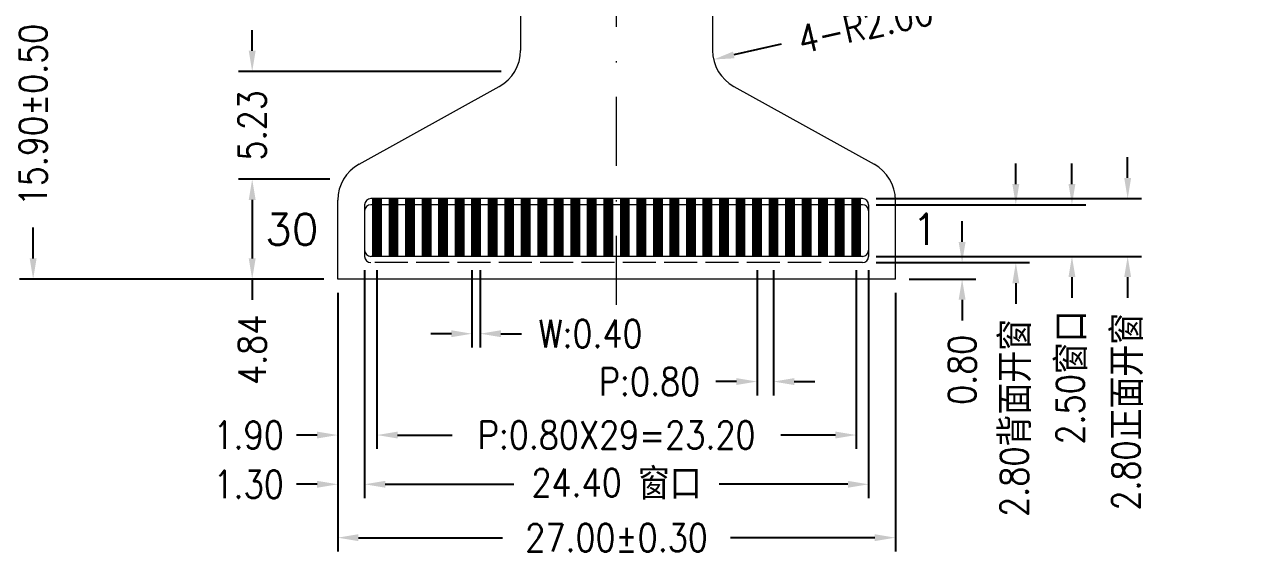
# Model space of a CAD drawing. Extents: x 612 to 1145, y -75 to 210.
# Drawn here: x 657.2 to 745.4, y 99.7 to 138.3 of the extents above; entities that cross this region are included whole.
import ezdxf

# ---------------------------------------------------------------- set-up
doc = ezdxf.new("R2010")
doc.units = 0
doc.linetypes.add('ACAD_ISO02W100', pattern=[15, 12, -3])
doc.linetypes.add('DASHDOTX2', pattern=[2, 1, -0.5, 0, -0.5])
doc.layers.get('DEFPOINTS').update_dxf_attribs({"linetype": 'CONTINUOUS'})
doc.layers.add('粗实线', color=7, linetype='CONTINUOUS', lineweight=18)
doc.layers.add('细实线', color=7, linetype='CONTINUOUS', lineweight=9)
doc.styles.get("Standard").update_dxf_attribs({"font": 'romans.shx', "width": 0.85})
doc.dimstyles.get("Standard").update_dxf_attribs({"dimtxt": 0.18, "dimasz": 0.18, "dimexe": 0.18, "dimexo": 0.0625, "dimgap": 0.09, "dimtad": 0, "dimtih": 1, "dimtoh": 1, "dimdec": 4, "dimzin": 0, "dimdsep": 46, "dimtxsty": 'Standard', "dimcen": 0.09, "dimadec": 0, "dimazin": 0, "dimtfac": 1, "dimtdec": 4, "dimtofl": 0, "dimtmove": 0, "dimatfit": 3, "dimfxl": 1, "dimtolj": 1, "dimtzin": 0, "dimarcsym": 0})
doc.dimstyles.new('STANDARD$0', dxfattribs={"dimtxt": 2, "dimasz": 1, "dimexe": 0.3, "dimexo": 0, "dimgap": 0.3, "dimtad": 0, "dimzin": 9, "dimdsep": 46, "dimtxsty": 'Standard', "dimcen": 0, "dimclrd": 256, "dimclre": 256, "dimclrt": 256, "dimadec": 1, "dimazin": 2, "dimtp": 0.2, "dimtm": 0.2, "dimtfac": 0.5, "dimtmove": 0, "dimatfit": 3, "dimfxl": 1, "dimarcsym": 0})

# ---------------------------------------------------------------- blocks, each defined once
blk = doc.blocks.new('*D6')
at = {"layer": 'DEFPOINTS', "color": 0}
for p in [(742.621, 170.192), (742.621, 158.192), (748.935, 158.192)]:
    blk.add_point(p, dxfattribs=at)
at = {"layer": '细实线', "color": 0, "lineweight": -2}
for p, q in [((743.621, 170.192), (749.935, 170.192)), ((748.935, 168.692), (748.935, 159.692)), ((743.621, 158.192), (749.935, 158.192)), ((748.935, 158.192), (748.935, 156.692))]:
    blk.add_line(p, q, dxfattribs=at)
at = {"layer": '细实线', "color": 0}
for points in [[(748.685, 168.692), (749.185, 168.692), (748.935, 170.192)], [(748.685, 159.692), (749.185, 159.692), (748.935, 158.192)]]:
    blk.add_solid(points, dxfattribs=at)
at = {"layer": '细实线', "color": 0, "insert": (748.935, 146.099), "char_height": 2, "attachment_point": 5, "rotation": 90}
blk.add_mtext('\\A1;8.00X1.00 MAX', dxfattribs=at)
blk = doc.blocks.new('*D18')
at = {"layer": 'DEFPOINTS', "color": 0}
for p in [(689.746, 121.442), (690.346, 121.442), (690.346, 115.827)]:
    blk.add_point(p, dxfattribs=at)
at = {"layer": '细实线', "color": 0, "lineweight": -2}
for p, q in [((689.746, 120.442), (689.746, 114.827)), ((690.346, 120.442), (690.346, 114.827)), ((688.246, 115.827), (686.746, 115.827)), ((691.846, 115.827), (693.346, 115.827))]:
    blk.add_line(p, q, dxfattribs=at)
at = {"layer": '细实线', "color": 0}
for points in [[(688.246, 116.077), (688.246, 115.577), (689.746, 115.827)], [(691.846, 116.077), (691.846, 115.577), (690.346, 115.827)]]:
    blk.add_solid(points, dxfattribs=at)
at = {"layer": '细实线', "color": 0, "insert": (698.353, 115.827), "char_height": 2, "attachment_point": 5}
blk.add_mtext('\\A1;W:0.40', dxfattribs=at)
blk = doc.blocks.new('*D19')
at = {"layer": 'DEFPOINTS', "color": 0}
for p in [(710.446, 121.442), (711.646, 121.442), (710.446, 112.349)]:
    blk.add_point(p, dxfattribs=at)
at = {"layer": '细实线', "color": 0, "lineweight": -2}
for p, q in [((710.446, 120.442), (710.446, 111.349)), ((711.646, 120.442), (711.646, 111.349)), ((708.946, 112.349), (707.446, 112.349)), ((713.146, 112.349), (714.646, 112.349))]:
    blk.add_line(p, q, dxfattribs=at)
at = {"layer": '细实线', "color": 0}
for points in [[(708.946, 112.599), (708.946, 112.099), (710.446, 112.349)], [(713.146, 112.599), (713.146, 112.099), (711.646, 112.349)]]:
    blk.add_solid(points, dxfattribs=at)
at = {"layer": '细实线', "color": 0, "insert": (702.641, 112.349), "char_height": 2, "attachment_point": 5}
blk.add_mtext('\\A1;P:0.80', dxfattribs=at)
blk = doc.blocks.new('*D20')
at = {"layer": 'DEFPOINTS', "color": 0}
for p in [(682.846, 121.442), (717.646, 121.442), (717.646, 108.464)]:
    blk.add_point(p, dxfattribs=at)
at = {"layer": '细实线', "color": 0, "lineweight": -2}
for p, q in [((682.846, 120.442), (682.846, 107.464)), ((717.646, 120.442), (717.646, 107.464)), ((684.346, 108.464), (688.317, 108.464)), ((716.146, 108.464), (712.174, 108.464))]:
    blk.add_line(p, q, dxfattribs=at)
at = {"layer": '细实线', "color": 0}
for points in [[(684.346, 108.714), (684.346, 108.214), (682.846, 108.464)], [(716.146, 108.714), (716.146, 108.214), (717.646, 108.464)]]:
    blk.add_solid(points, dxfattribs=at)
at = {"layer": '细实线', "color": 0, "insert": (700.246, 108.464), "char_height": 2, "attachment_point": 5}
blk.add_mtext('\\A1;P:0.80X29=23.20', dxfattribs=at)
blk = doc.blocks.new('*D21')
at = {"layer": 'DEFPOINTS', "color": 0}
for p in [(681.946, 121.442), (718.546, 121.442), (718.546, 104.886)]:
    blk.add_point(p, dxfattribs=at)
at = {"layer": '细实线', "color": 0, "lineweight": -2}
for p, q in [((681.946, 120.442), (681.946, 103.886)), ((718.546, 120.442), (718.546, 103.886)), ((683.446, 104.886), (692.793, 104.886)), ((717.046, 104.886), (707.698, 104.886))]:
    blk.add_line(p, q, dxfattribs=at)
at = {"layer": '细实线', "color": 0}
for points in [[(683.446, 105.136), (683.446, 104.636), (681.946, 104.886)], [(717.046, 105.136), (717.046, 104.636), (718.546, 104.886)]]:
    blk.add_solid(points, dxfattribs=at)
at = {"layer": '细实线', "color": 0, "insert": (700.246, 104.886), "char_height": 2, "attachment_point": 5}
blk.add_mtext('\\A1;24.40 {\\fFangSong_GB2312|b0|i0|c134|p49;窗口}', dxfattribs=at)
blk = doc.blocks.new('*D22')
at = {"layer": 'DEFPOINTS', "color": 0}
for p in [(682.846, 121.442), (679.996, 119.792), (679.996, 108.464)]:
    blk.add_point(p, dxfattribs=at)
at = {"layer": '细实线', "color": 0, "lineweight": -2}
for p, q in [((682.846, 120.442), (682.846, 107.464)), ((679.996, 118.792), (679.996, 107.464)), ((678.496, 108.464), (676.996, 108.464)), ((684.346, 108.464), (685.846, 108.464))]:
    blk.add_line(p, q, dxfattribs=at)
at = {"layer": '细实线', "color": 0}
for points in [[(678.496, 108.714), (678.496, 108.214), (679.996, 108.464)], [(684.346, 108.714), (684.346, 108.214), (682.846, 108.464)]]:
    blk.add_solid(points, dxfattribs=at)
at = {"layer": '细实线', "color": 0, "insert": (673.526, 108.464), "char_height": 2, "attachment_point": 5}
blk.add_mtext('\\A1;1.90', dxfattribs=at)
blk = doc.blocks.new('*D23')
at = {"layer": 'DEFPOINTS', "color": 0}
for p in [(681.946, 121.442), (679.996, 119.792), (679.996, 104.886)]:
    blk.add_point(p, dxfattribs=at)
at = {"layer": '细实线', "color": 0, "lineweight": -2}
for p, q in [((681.946, 120.442), (681.946, 103.886)), ((679.996, 118.792), (679.996, 103.886)), ((678.496, 104.886), (676.996, 104.886)), ((683.446, 104.886), (684.946, 104.886))]:
    blk.add_line(p, q, dxfattribs=at)
at = {"layer": '细实线', "color": 0}
for points in [[(678.496, 105.136), (678.496, 104.636), (679.996, 104.886)], [(683.446, 105.136), (683.446, 104.636), (681.946, 104.886)]]:
    blk.add_solid(points, dxfattribs=at)
at = {"layer": '细实线', "color": 0, "insert": (673.526, 104.886), "char_height": 2, "attachment_point": 5}
blk.add_mtext('\\A1;1.30', dxfattribs=at)
blk = doc.blocks.new('*D24')
at = {"layer": 'DEFPOINTS', "color": 0}
for p in [(679.996, 119.792), (720.496, 119.792), (720.496, 101.008)]:
    blk.add_point(p, dxfattribs=at)
at = {"layer": '细实线', "color": 0, "lineweight": -2}
for p, q in [((679.996, 118.792), (679.996, 100.008)), ((720.496, 118.792), (720.496, 100.008)), ((681.496, 101.008), (691.96, 101.008)), ((718.996, 101.008), (708.531, 101.008))]:
    blk.add_line(p, q, dxfattribs=at)
at = {"layer": '细实线', "color": 0}
for points in [[(681.496, 101.258), (681.496, 100.758), (679.996, 101.008)], [(718.996, 101.258), (718.996, 100.758), (720.496, 101.008)]]:
    blk.add_solid(points, dxfattribs=at)
at = {"layer": '细实线', "color": 0, "insert": (700.246, 101.008), "char_height": 2, "attachment_point": 5}
blk.add_mtext('\\A1;27.00%%P0.30', dxfattribs=at)
blk = doc.blocks.new('*D25')
at = {"layer": 'DEFPOINTS', "color": 0}
for p in [(718.105, 125.192), (718.105, 120.992), (729.243, 120.992)]:
    blk.add_point(p, dxfattribs=at)
at = {"layer": '细实线', "color": 0, "lineweight": -2}
for p, q in [((729.243, 126.692), (729.243, 128.192)), ((719.105, 125.192), (730.243, 125.192)), ((719.105, 120.992), (730.243, 120.992)), ((729.243, 119.492), (729.243, 117.992))]:
    blk.add_line(p, q, dxfattribs=at)
at = {"layer": '细实线', "color": 0}
for points in [[(728.993, 126.692), (729.493, 126.692), (729.243, 125.192)], [(728.993, 119.492), (729.493, 119.492), (729.243, 120.992)]]:
    blk.add_solid(points, dxfattribs=at)
at = {"layer": '细实线', "color": 0, "insert": (729.243, 109.713), "char_height": 2, "attachment_point": 5, "rotation": 90}
blk.add_mtext('\\A1;2.80{\\fFangSong_GB2312|b0|i0|c134|p49;背面开窗}', dxfattribs=at)
blk = doc.blocks.new('*D26')
at = {"layer": 'DEFPOINTS', "color": 0}
for p in [(718.105, 125.192), (718.105, 121.442), (733.319, 121.442)]:
    blk.add_point(p, dxfattribs=at)
at = {"layer": '细实线', "color": 0, "lineweight": -2}
for p, q in [((733.319, 126.692), (733.319, 128.192)), ((719.105, 125.192), (734.319, 125.192)), ((719.105, 121.442), (734.319, 121.442)), ((733.319, 119.942), (733.319, 118.442))]:
    blk.add_line(p, q, dxfattribs=at)
at = {"layer": '细实线', "color": 0}
for points in [[(733.069, 126.692), (733.569, 126.692), (733.319, 125.192)], [(733.069, 119.942), (733.569, 119.942), (733.319, 121.442)]]:
    blk.add_solid(points, dxfattribs=at)
at = {"layer": '细实线', "color": 0, "insert": (733.319, 112.649), "char_height": 2, "attachment_point": 5, "rotation": 90}
blk.add_mtext('\\A1;2.50{\\fFangSong_GB2312|b0|i0|c134|p49;窗口}', dxfattribs=at)
blk = doc.blocks.new('*D27')
at = {"layer": 'DEFPOINTS', "color": 0}
for p in [(718.096, 125.642), (718.105, 121.442), (737.365, 121.442)]:
    blk.add_point(p, dxfattribs=at)
at = {"layer": '细实线', "color": 0, "lineweight": -2}
for p, q in [((737.365, 127.142), (737.365, 128.642)), ((719.096, 125.642), (738.365, 125.642)), ((719.105, 121.442), (738.365, 121.442)), ((737.365, 119.942), (737.365, 118.442))]:
    blk.add_line(p, q, dxfattribs=at)
at = {"layer": '细实线', "color": 0}
for points in [[(737.115, 127.142), (737.615, 127.142), (737.365, 125.642)], [(737.115, 119.942), (737.615, 119.942), (737.365, 121.442)]]:
    blk.add_solid(points, dxfattribs=at)
at = {"layer": '细实线', "color": 0, "insert": (737.365, 110.163), "char_height": 2, "attachment_point": 5, "rotation": 90}
blk.add_mtext('\\A1;2.80{\\fFangSong_GB2312|b0|i0|c134|p49;正面开窗}', dxfattribs=at)
blk = doc.blocks.new('*D28')
at = {"layer": 'DEFPOINTS', "color": 0}
for p in [(718.096, 120.992), (720.496, 119.792), (725.342, 119.792)]:
    blk.add_point(p, dxfattribs=at)
at = {"layer": '细实线', "color": 0, "lineweight": -2}
for p, q in [((725.342, 122.492), (725.342, 123.992)), ((719.096, 120.992), (726.342, 120.992)), ((721.496, 119.792), (726.342, 119.792)), ((725.342, 118.292), (725.342, 116.792))]:
    blk.add_line(p, q, dxfattribs=at)
at = {"layer": '细实线', "color": 0}
for points in [[(725.092, 122.492), (725.592, 122.492), (725.342, 120.992)], [(725.092, 118.292), (725.592, 118.292), (725.342, 119.792)]]:
    blk.add_solid(points, dxfattribs=at)
at = {"layer": '细实线', "color": 0, "insert": (725.342, 113.201), "char_height": 2, "attachment_point": 5, "rotation": 90}
blk.add_mtext('\\A1;0.80', dxfattribs=at)
blk = doc.blocks.new('*D29')
at = {"layer": 'DEFPOINTS', "color": 0}
for p in [(680.411, 127.047), (673.782, 119.792), (679.996, 119.792)]:
    blk.add_point(p, dxfattribs=at)
at = {"layer": '细实线', "color": 0, "lineweight": -2}
for p, q in [((679.411, 127.047), (672.782, 127.047)), ((673.782, 125.547), (673.782, 121.292)), ((678.996, 119.792), (672.782, 119.792)), ((673.782, 119.792), (673.782, 118.292))]:
    blk.add_line(p, q, dxfattribs=at)
at = {"layer": '细实线', "color": 0}
for points in [[(673.532, 125.547), (674.032, 125.547), (673.782, 127.047)], [(673.532, 121.292), (674.032, 121.292), (673.782, 119.792)]]:
    blk.add_solid(points, dxfattribs=at)
at = {"layer": '细实线', "color": 0, "insert": (673.782, 114.661), "char_height": 2, "attachment_point": 5, "rotation": 90}
blk.add_mtext('\\A1;4.84', dxfattribs=at)
blk = doc.blocks.new('*D30')
at = {"layer": 'DEFPOINTS', "color": 0}
for p in [(692.855, 134.887), (673.782, 127.047), (680.411, 127.047)]:
    blk.add_point(p, dxfattribs=at)
at = {"layer": '细实线', "color": 0, "lineweight": -2}
for p, q in [((673.782, 136.387), (673.782, 137.887)), ((691.855, 134.887), (672.782, 134.887)), ((679.411, 127.047), (672.782, 127.047)), ((673.782, 125.547), (673.782, 124.047))]:
    blk.add_line(p, q, dxfattribs=at)
at = {"layer": '细实线', "color": 0}
for points in [[(673.532, 136.387), (674.032, 136.387), (673.782, 134.887)], [(673.532, 125.547), (674.032, 125.547), (673.782, 127.047)]]:
    blk.add_solid(points, dxfattribs=at)
at = {"layer": '细实线', "color": 0, "insert": (673.782, 130.967), "char_height": 2, "attachment_point": 5, "rotation": 90}
blk.add_mtext('\\A1;5.23', dxfattribs=at)
blk = doc.blocks.new('*D31')
at = {"layer": 'DEFPOINTS', "color": 0}
for p in [(657.871, 143.642), (657.871, 119.792), (679.996, 119.792)]:
    blk.add_point(p, dxfattribs=at)
at = {"layer": '细实线', "color": 0, "lineweight": -2}
for p, q in [((657.871, 142.142), (657.871, 139.881)), ((657.871, 121.292), (657.871, 123.553)), ((678.996, 119.792), (656.871, 119.792))]:
    blk.add_line(p, q, dxfattribs=at)
at = {"layer": '细实线', "color": 0}
for points in [[(657.621, 142.142), (658.121, 142.142), (657.871, 143.642)], [(657.621, 121.292), (658.121, 121.292), (657.871, 119.792)]]:
    blk.add_solid(points, dxfattribs=at)
at = {"layer": '细实线', "color": 0, "insert": (657.871, 131.717), "char_height": 2, "attachment_point": 5, "rotation": 90}
blk.add_mtext('\\A1;15.90%%P0.50', dxfattribs=at)
blk = doc.blocks.new('*D35')
at = {"layer": 'DEFPOINTS', "color": 0}
for p in [(707.295, 135.747), (710.221, 136.41)]:
    blk.add_point(p, dxfattribs=at)
at = {"layer": '细实线', "color": 0, "lineweight": -2}
blk.add_line((712.189, 136.856), (708.758, 136.079), dxfattribs=at)
at = {"layer": '细实线', "color": 0}
blk.add_solid([(708.702, 136.322), (708.813, 135.835), (707.295, 135.747)], dxfattribs=at)
at = {"layer": '细实线', "color": 0, "insert": (718.335, 138.249), "char_height": 2, "attachment_point": 5, "rotation": 12.76817}
blk.add_mtext('\\A1;4-R2.00', dxfattribs=at)

msp = doc.modelspace()

# ---------------------------------------------------------------- linework, layer by layer
at = {"layer": '粗实线', "color": 1, "linetype": 'DASHDOTX2', "ltscale": 5}
msp.add_line((700.24552438, 117.92702098), (700.24552438, 180.30708894), dxfattribs=at)
at = {"layer": '粗实线'}
for p, q in [((693.27052438, 145.29194243), (693.27052438, 136.410062)), ((707.22052438, 145.29194243), (707.22052438, 136.410062)), ((681.54237405, 128.14839027), (691.7236747, 133.78549458)), ((708.76737405, 133.78549458), (718.9486747, 128.14839027)), ((679.99552438, 119.79194243), (679.99552438, 125.52382285)), ((681.94552438, 125.19194243), (681.94552438, 121.44194243)), ((718.09552438, 125.64194243), (682.39552438, 125.64194243)), ((718.09552438, 125.19194243), (682.39552438, 125.19194243)), ((718.54552438, 125.19194243), (718.54552438, 121.44194243)), ((720.49552438, 119.79194243), (720.49552438, 125.52382285)), ((718.09552438, 121.44194243), (682.39552438, 121.44194243)), ((720.49552438, 119.79194243), (679.99552438, 119.79194243))]:
    msp.add_line(p, q, dxfattribs=at)
at = {"layer": '粗实线', "linetype": 'ACAD_ISO02W100', "ltscale": 0.2}
msp.add_line((718.09552438, 120.99194243), (682.39552438, 120.99194243), dxfattribs=at)
at = {"layer": '粗实线', "const_width": 0.6}
for points in [[(682.84552438, 121.44194243), (682.84552438, 125.64194243)], [(684.04552438, 121.44194243), (684.04552438, 125.64194243)], [(685.24552438, 121.44194243), (685.24552438, 125.64194243)], [(686.44552438, 121.44194243), (686.44552438, 125.64194243)], [(687.64552438, 121.44194243), (687.64552438, 125.64194243)], [(688.84552438, 121.44194243), (688.84552438, 125.64194243)], [(690.04552438, 121.44194243), (690.04552438, 125.64194243)], [(691.24552438, 121.44194243), (691.24552438, 125.64194243)], [(692.44552438, 121.44194243), (692.44552438, 125.64194243)], [(693.64552438, 121.44194243), (693.64552438, 125.64194243)], [(694.84552438, 121.44194243), (694.84552438, 125.64194243)], [(696.04552438, 121.44194243), (696.04552438, 125.64194243)], [(697.24552438, 121.44194243), (697.24552438, 125.64194243)], [(698.44552438, 121.44194243), (698.44552438, 125.64194243)], [(699.64552438, 121.44194243), (699.64552438, 125.64194243)], [(700.84552438, 121.44194243), (700.84552438, 125.64194243)], [(702.04552438, 121.44194243), (702.04552438, 125.64194243)], [(703.24552438, 121.44194243), (703.24552438, 125.64194243)], [(704.44552438, 121.44194243), (704.44552438, 125.64194243)], [(705.64552438, 121.44194243), (705.64552438, 125.64194243)], [(706.84552438, 121.44194243), (706.84552438, 125.64194243)], [(708.04552438, 121.44194243), (708.04552438, 125.64194243)], [(709.24552438, 121.44194243), (709.24552438, 125.64194243)], [(710.44552438, 121.44194243), (710.44552438, 125.64194243)], [(711.64552438, 121.44194243), (711.64552438, 125.64194243)], [(712.84552438, 121.44194243), (712.84552438, 125.64194243)], [(714.04552438, 121.44194243), (714.04552438, 125.64194243)], [(715.24552438, 121.44194243), (715.24552438, 125.64194243)], [(716.44552438, 121.44194243), (716.44552438, 125.64194243)], [(717.64552438, 121.44194243), (717.64552438, 125.64194243)]]:
    msp.add_lwpolyline(points, dxfattribs=at)
at = {"layer": '粗实线'}
for points in [[(682.54552438, 125.64194243), (683.14552438, 125.64194243), (683.14552438, 121.44194243), (682.54552438, 121.44194243)], [(683.74552438, 125.64194243), (684.34552438, 125.64194243), (684.34552438, 121.44194243), (683.74552438, 121.44194243)], [(684.94552438, 125.64194243), (685.54552438, 125.64194243), (685.54552438, 121.44194243), (684.94552438, 121.44194243)], [(686.14552438, 125.64194243), (686.74552438, 125.64194243), (686.74552438, 121.44194243), (686.14552438, 121.44194243)], [(687.34552438, 125.64194243), (687.94552438, 125.64194243), (687.94552438, 121.44194243), (687.34552438, 121.44194243)], [(688.54552438, 125.64194243), (689.14552438, 125.64194243), (689.14552438, 121.44194243), (688.54552438, 121.44194243)], [(689.74552438, 125.64194243), (690.34552438, 125.64194243), (690.34552438, 121.44194243), (689.74552438, 121.44194243)], [(690.94552438, 125.64194243), (691.54552438, 125.64194243), (691.54552438, 121.44194243), (690.94552438, 121.44194243)], [(692.14552438, 125.64194243), (692.74552438, 125.64194243), (692.74552438, 121.44194243), (692.14552438, 121.44194243)], [(693.34552438, 125.64194243), (693.94552438, 125.64194243), (693.94552438, 121.44194243), (693.34552438, 121.44194243)], [(694.54552438, 125.64194243), (695.14552438, 125.64194243), (695.14552438, 121.44194243), (694.54552438, 121.44194243)], [(695.74552438, 125.64194243), (696.34552438, 125.64194243), (696.34552438, 121.44194243), (695.74552438, 121.44194243)], [(696.94552438, 125.64194243), (697.54552438, 125.64194243), (697.54552438, 121.44194243), (696.94552438, 121.44194243)], [(698.14552438, 125.64194243), (698.74552438, 125.64194243), (698.74552438, 121.44194243), (698.14552438, 121.44194243)], [(699.34552438, 125.64194243), (699.94552438, 125.64194243), (699.94552438, 121.44194243), (699.34552438, 121.44194243)], [(700.54552438, 125.64194243), (701.14552438, 125.64194243), (701.14552438, 121.44194243), (700.54552438, 121.44194243)], [(701.74552438, 125.64194243), (702.34552438, 125.64194243), (702.34552438, 121.44194243), (701.74552438, 121.44194243)], [(702.94552438, 125.64194243), (703.54552438, 125.64194243), (703.54552438, 121.44194243), (702.94552438, 121.44194243)], [(704.14552438, 125.64194243), (704.74552438, 125.64194243), (704.74552438, 121.44194243), (704.14552438, 121.44194243)], [(705.34552438, 125.64194243), (705.94552438, 125.64194243), (705.94552438, 121.44194243), (705.34552438, 121.44194243)], [(706.54552438, 125.64194243), (707.14552438, 125.64194243), (707.14552438, 121.44194243), (706.54552438, 121.44194243)], [(707.74552438, 125.64194243), (708.34552438, 125.64194243), (708.34552438, 121.44194243), (707.74552438, 121.44194243)], [(708.94552438, 125.64194243), (709.54552438, 125.64194243), (709.54552438, 121.44194243), (708.94552438, 121.44194243)], [(710.14552438, 125.64194243), (710.74552438, 125.64194243), (710.74552438, 121.44194243), (710.14552438, 121.44194243)], [(711.34552438, 125.64194243), (711.94552438, 125.64194243), (711.94552438, 121.44194243), (711.34552438, 121.44194243)], [(712.54552438, 125.64194243), (713.14552438, 125.64194243), (713.14552438, 121.44194243), (712.54552438, 121.44194243)], [(713.74552438, 125.64194243), (714.34552438, 125.64194243), (714.34552438, 121.44194243), (713.74552438, 121.44194243)], [(714.94552438, 125.64194243), (715.54552438, 125.64194243), (715.54552438, 121.44194243), (714.94552438, 121.44194243)], [(716.14552438, 125.64194243), (716.74552438, 125.64194243), (716.74552438, 121.44194243), (716.14552438, 121.44194243)], [(717.34552438, 125.64194243), (717.94552438, 125.64194243), (717.94552438, 121.44194243), (717.34552438, 121.44194243)]]:
    msp.add_lwpolyline(points, close=True, dxfattribs=at)
for centre, radius, start, end in [((690.27052438, 136.410062), 3, 298.9720850306, 0), ((710.22052438, 136.410062), 3, 180, 241.0279149694), ((682.99552438, 125.52382285), 3, 118.9720850306, 180), ((717.49552438, 125.52382285), 3, 360, 61.0279149694), ((682.39552438, 125.19194243), 0.45, 90, 180), ((682.39552438, 124.74194243), 0.45, 90, 180), ((718.09552438, 125.19194243), 0.45, 0, 90), ((718.09552438, 124.74194243), 0.45, 0, 90), ((682.39552438, 121.89194243), 0.45, 180, 270), ((718.09552438, 121.89194243), 0.45, 270, 0), ((682.39552438, 121.44194243), 0.45, 180, 270), ((718.09552438, 121.44194243), 0.45, 270, 0)]:
    msp.add_arc(centre, radius, start, end, dxfattribs=at)

# ---------------------------------------------------------------- texts
at = {"layer": '细实线'}
for s, height, p in [('30', 2.253811971, (674.72264841, 122.28228226)), ('1', 2.25381197, (721.68777748, 122.28228226))]:
    msp.add_text(s, height=height, dxfattribs=at).set_placement(p)

# ---------------------------------------------------------------- dimensions: what is measured, and where the dimension line sits
for base, p1, p2, text, dimstyle, override, picture, middle in [((748.93491649, 158.19194243), (742.62052438, 170.19194243), (742.62052438, 158.19194243), '<>X1.00 MAX', 'Standard', {"dimtxt": 2, "dimasz": 1.5, "dimexe": 1, "dimexo": 1, "dimgap": 1, "dimtih": 0, "dimtoh": 0, "dimdec": 2, "dimlfac": 0.666667, "dimcen": 1, "dimadec": 1, "dimfxl": 0.5}, '*D6', (748.93491649, 146.09908528)), ((657.87052438, 119.79194243), (657.87052438, 143.64194243), (679.99552438, 119.79194243), '<>%%P0.50', 'STANDARD$0', {"dimasz": 1.5, "dimexe": 1, "dimexo": 1, "dimgap": 1, "dimlfac": 0.666667, "dimzin": 0, "dimcen": 1, "dimclrd": 0, "dimclre": 0, "dimclrt": 0, "dimazin": 0, "dimtp": 0, "dimtm": 0, "dimtfac": 1, "dimtdec": 4, "dimtofl": 0, "dimfxl": 0.5, "dimtolj": 1, "dimtzin": 0}, '*D31', (657.87052438, 131.71694243)), ((737.3654509, 121.44194243), (718.09552438, 125.64194243), (718.10458719, 121.44194243), '<>{\\fFangSong_GB2312|b0|i0|c134|p49;正面开窗}', 'STANDARD$0', {"dimasz": 1.5, "dimexe": 1, "dimexo": 1, "dimgap": 1, "dimlfac": 0.666667, "dimzin": 0, "dimcen": 1, "dimclrd": 0, "dimclre": 0, "dimclrt": 0, "dimazin": 0, "dimtp": 0, "dimtm": 0, "dimtfac": 1, "dimtdec": 4, "dimtofl": 0, "dimfxl": 0.5, "dimtolj": 1, "dimtzin": 0}, '*D27', (737.3654509, 110.16301064)), ((729.24270708, 120.99194243), (718.10458719, 125.19185116), (718.10458719, 120.99194243), '<>{\\fFangSong_GB2312|b0|i0|c134|p49;背面开窗}', 'STANDARD$0', {"dimasz": 1.5, "dimexe": 1, "dimexo": 1, "dimgap": 1, "dimlfac": 0.666667, "dimzin": 0, "dimcen": 1, "dimclrd": 0, "dimclre": 0, "dimclrt": 0, "dimazin": 0, "dimtp": 0, "dimtm": 0, "dimtfac": 1, "dimtdec": 4, "dimtofl": 0, "dimfxl": 0.5, "dimtolj": 1, "dimtzin": 0}, '*D25', (729.24270708, 109.71301064)), ((733.31910675, 121.44194243), (718.10458719, 125.19185116), (718.10458719, 121.44194243), '<>{\\fFangSong_GB2312|b0|i0|c134|p49;窗口}', 'STANDARD$0', {"dimasz": 1.5, "dimexe": 1, "dimexo": 1, "dimgap": 1, "dimlfac": 0.666667, "dimzin": 0, "dimcen": 1, "dimclrd": 0, "dimclre": 0, "dimclrt": 0, "dimazin": 0, "dimtp": 0, "dimtm": 0, "dimtfac": 1, "dimtdec": 4, "dimtofl": 0, "dimfxl": 0.5, "dimtolj": 1, "dimtzin": 0}, '*D26', (733.31910675, 112.64868631))]:
    dim = msp.add_linear_dim(base=base, p1=p1, p2=p2, angle=90, text=text, dimstyle=dimstyle, override=override, dxfattribs=at)
    dim.commit()
    dim.dimension.update_dxf_attribs({"geometry": picture, "text_midpoint": middle})
dim = msp.add_radius_dim(center=(710.22052438, 136.410062), mpoint=(707.29470755, 135.7470417), text='4-<>', dimstyle='Standard', override={"dimtxt": 2, "dimasz": 1.5, "dimexe": 1, "dimexo": 1, "dimgap": 1, "dimtih": 0, "dimtoh": 0, "dimdec": 2, "dimlfac": 0.666667, "dimcen": 1, "dimadec": 1, "dimfxl": 0.5}, dxfattribs=at)
dim.commit()
dim.dimension.update_dxf_attribs({"geometry": '*D35', "text_midpoint": (718.33519223, 138.24892951), "dimtype": 164})
for base, p1, p2, picture, middle in [((673.78249333, 127.04706758), (692.85504087, 134.88681727), (680.41100789, 127.04706758), '*D30', (673.78249333, 130.96694243)), ((673.78249333, 119.79194243), (680.41100769, 127.04706726), (679.99552438, 119.79194243), '*D29', (673.78249333, 114.66099004)), ((725.34234341, 119.79194243), (718.09552438, 120.99194243), (720.49552438, 119.79194243), '*D28', (725.34234341, 113.20146623))]:
    dim = msp.add_linear_dim(base=base, p1=p1, p2=p2, angle=90, dimstyle='STANDARD$0', override={"dimasz": 1.5, "dimexe": 1, "dimexo": 1, "dimgap": 1, "dimlfac": 0.666667, "dimzin": 0, "dimcen": 1, "dimclrd": 0, "dimclre": 0, "dimclrt": 0, "dimazin": 0, "dimtp": 0, "dimtm": 0, "dimtfac": 1, "dimtdec": 4, "dimtofl": 0, "dimfxl": 0.5, "dimtolj": 1, "dimtzin": 0}, dxfattribs=at)
    dim.commit()
    dim.dimension.update_dxf_attribs({"geometry": picture, "text_midpoint": middle})
for base, p1, picture, middle in [((679.99552438, 108.46357184), (682.84552438, 121.44194243), '*D22', (673.52647676, 108.46357184)), ((679.99552438, 104.88639663), (681.94552438, 121.44194243), '*D23', (673.52647676, 104.88639663))]:
    dim = msp.add_linear_dim(base=base, p1=p1, p2=(679.99552438, 119.79194243), dimstyle='STANDARD$0', override={"dimasz": 1.5, "dimexe": 1, "dimexo": 1, "dimgap": 1, "dimlfac": 0.666667, "dimzin": 0, "dimcen": 1, "dimclrd": 0, "dimclre": 0, "dimclrt": 0, "dimazin": 0, "dimtp": 0, "dimtm": 0, "dimtfac": 1, "dimtdec": 4, "dimtofl": 0, "dimfxl": 0.5, "dimtolj": 1, "dimtzin": 0}, dxfattribs=at)
    dim.commit()
    dim.dimension.update_dxf_attribs({"geometry": picture, "text_midpoint": middle})
for base, p1, p2, text, picture, middle in [((718.54552438, 104.88639663), (681.94552438, 121.44194243), (718.54552438, 121.44194243), '<> {\\fFangSong_GB2312|b0|i0|c134|p49;窗口}', '*D21', (700.24552438, 104.88639663)), ((717.64552438, 108.46357184), (682.84552438, 121.44194243), (717.64552438, 121.44194243), 'P:0.80X29=<>', '*D20', (700.24552438, 108.46357184)), ((690.34552438, 115.82721491), (689.74552438, 121.44194243), (690.34552438, 121.44194243), 'W:<>', '*D18', (698.35266723, 115.82721491)), ((710.44552438, 112.34930525), (711.64552438, 121.44194243), (710.44552438, 121.44194243), 'P:<>', '*D19', (702.64076247, 112.34930525)), ((720.49552438, 101.00789581), (679.99552438, 119.79194243), (720.49552438, 119.79194243), '<>%%P0.30', '*D24', (700.24552438, 101.00789581))]:
    dim = msp.add_linear_dim(base=base, p1=p1, p2=p2, text=text, dimstyle='STANDARD$0', override={"dimasz": 1.5, "dimexe": 1, "dimexo": 1, "dimgap": 1, "dimlfac": 0.666667, "dimzin": 0, "dimcen": 1, "dimclrd": 0, "dimclre": 0, "dimclrt": 0, "dimazin": 0, "dimtp": 0, "dimtm": 0, "dimtfac": 1, "dimtdec": 4, "dimtofl": 0, "dimfxl": 0.5, "dimtolj": 1, "dimtzin": 0}, dxfattribs=at)
    dim.commit()
    dim.dimension.update_dxf_attribs({"geometry": picture, "text_midpoint": middle})

doc.saveas('drawing.dxf')
